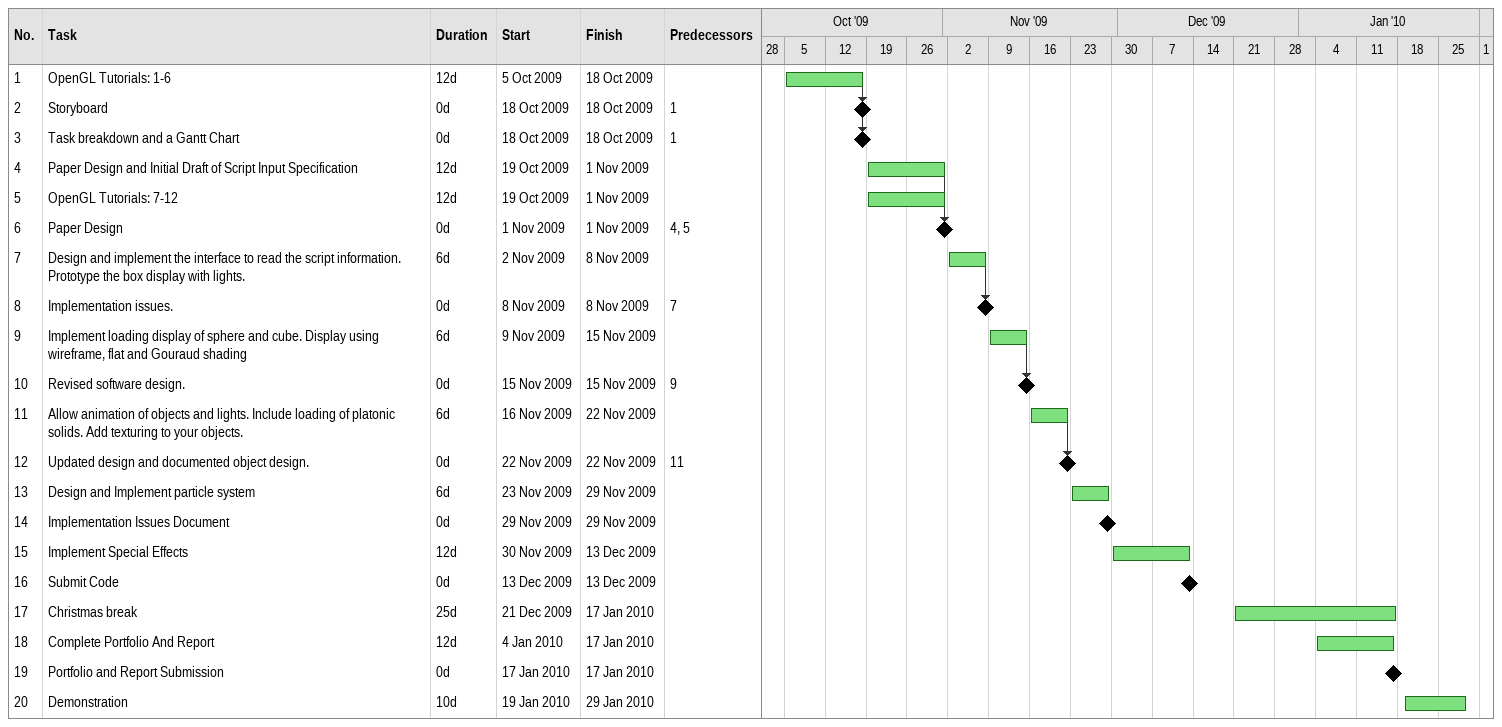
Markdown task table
| ID | Task | Duration | Start | Finish | Predecessors |
|---|---|---|---|---|---|
| 1 | OpenGL Tutorials: 1-6 | 12d | 2009-10-05 | 2009-10-18 |  |
| 2 | Storyboard | 0d | 2009-10-18 | 2009-10-18 | 1 |
| 3 | Task breakdown and a Gantt Chart | 0d | 2009-10-18 | 2009-10-18 | 1 |
| 4 | Paper Design and Initial Draft of Script Input Specification | 12d | 2009-10-19 | 2009-11-01 |  |
| 5 | OpenGL Tutorials: 7-12 | 12d | 2009-10-19 | 2009-11-01 |  |
| 6 | Paper Design | 0d | 2009-11-01 | 2009-11-01 | 4, 5 |
| 7 | Design and implement the interface to read the script information. Prototype the box display with lights. | 6d | 2009-11-02 | 2009-11-08 |  |
| 8 | Implementation issues. | 0d | 2009-11-08 | 2009-11-08 | 7 |
| 9 | Implement loading display of sphere and cube. Display using wireframe, flat and Gouraud shading | 6d | 2009-11-09 | 2009-11-15 |  |
| 10 | Revised software design. | 0d | 2009-11-15 | 2009-11-15 | 9 |
| 11 | Allow animation of objects and lights. Include loading of platonic solids. Add texturing to your objects. | 6d | 2009-11-16 | 2009-11-22 |  |
| 12 | Updated design and documented object design. | 0d | 2009-11-22 | 2009-11-22 | 11 |
| 13 | Design and Implement particle system | 6d | 2009-11-23 | 2009-11-29 |  |
| 14 | Implementation Issues Document | 0d | 2009-11-29 | 2009-11-29 |  |
| 15 | Implement Special Effects | 12d | 2009-11-30 | 2009-12-13 |  |
| 16 | Submit Code | 0d | 2009-12-13 | 2009-12-13 |  |
| 17 | Christmas break | 25d | 2009-12-21 | 2010-01-17 |  |
| 18 | Complete Portfolio And Report | 12d | 2010-01-04 | 2010-01-17 |  |
| 19 | Portfolio and Report Submission | 0d | 2010-01-17 | 2010-01-17 |  |
| 20 | Demonstration | 10d | 2010-01-19 | 2010-01-29 |  |
